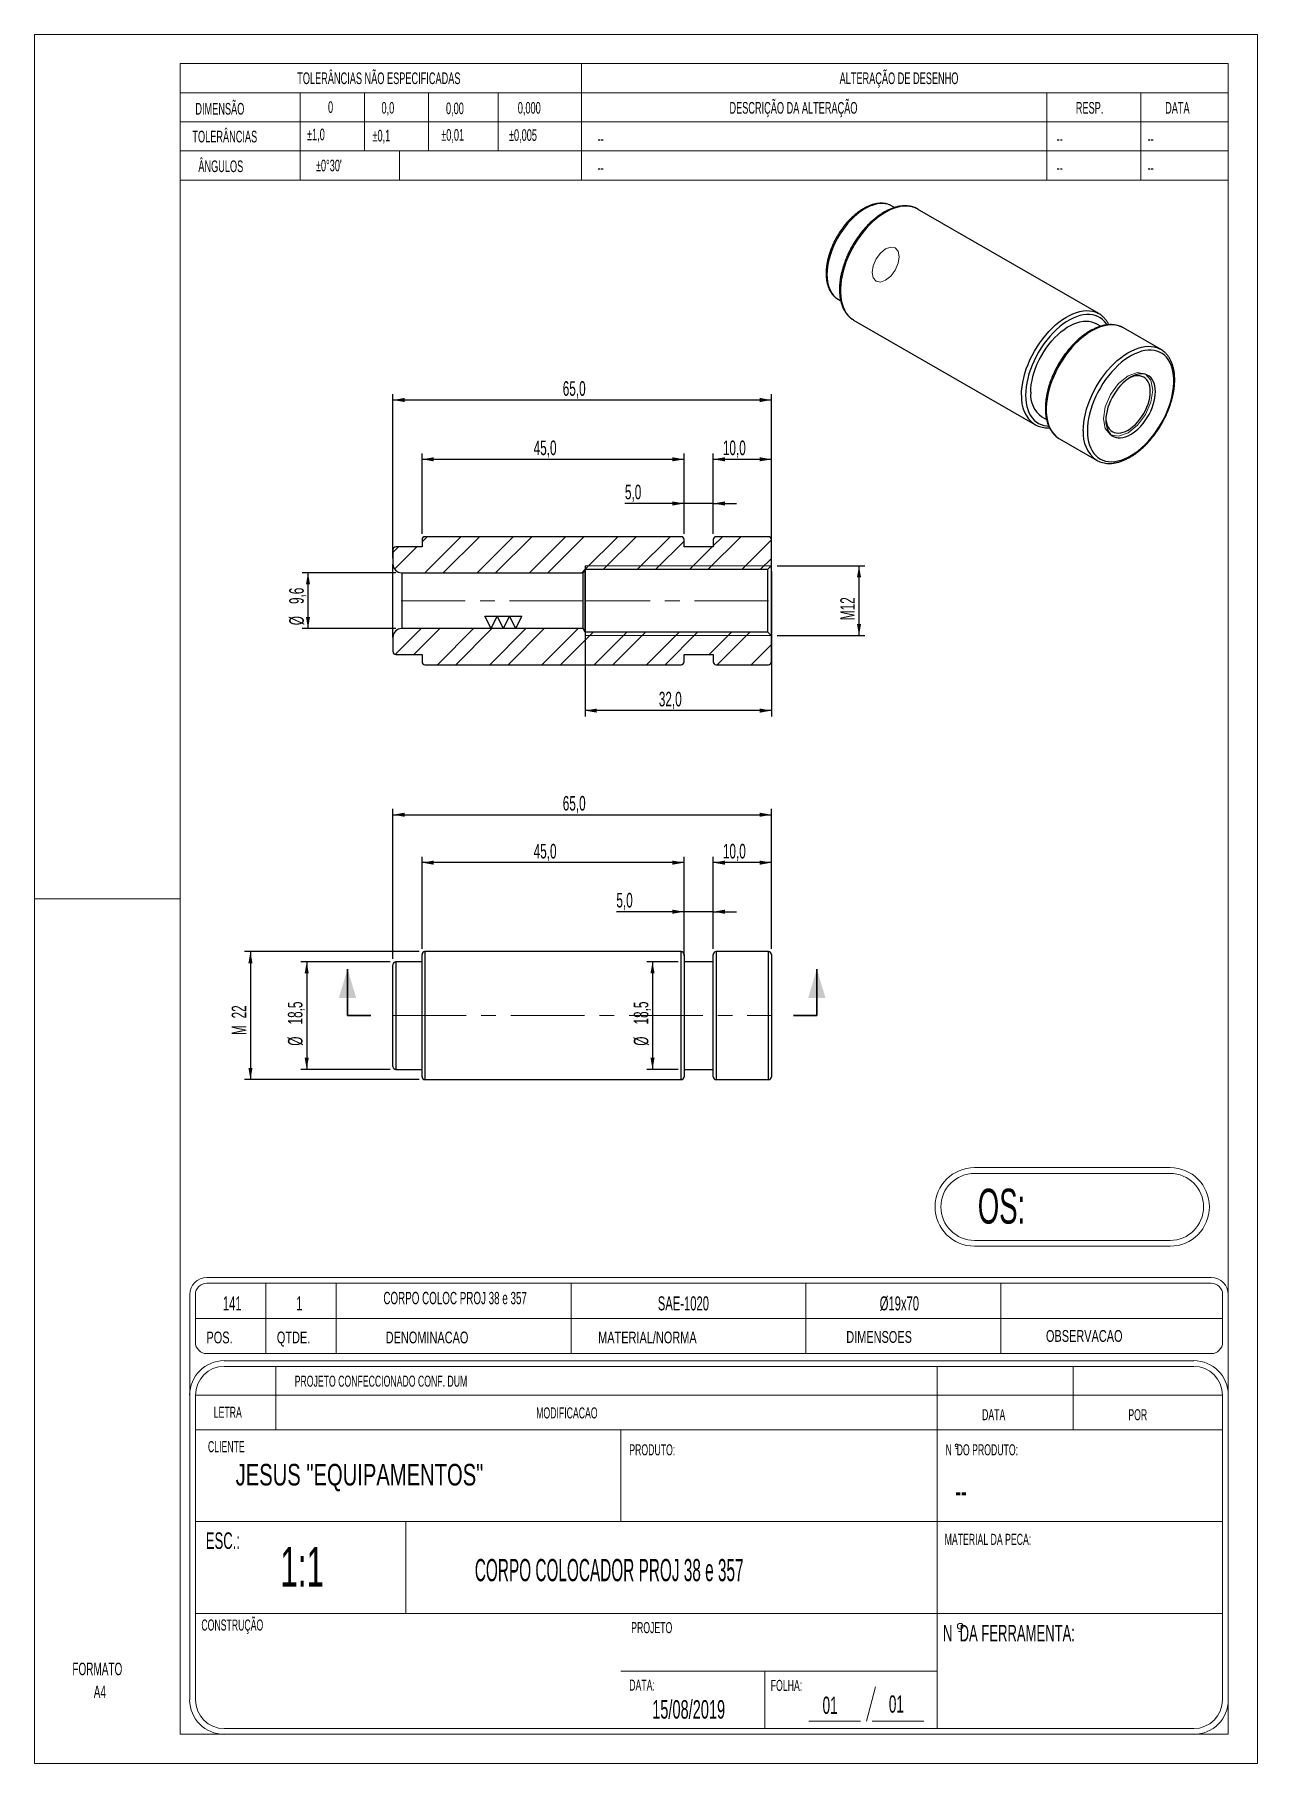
# Model space of a CAD drawing. Header units: millimetres. Extents: x 0 to 210, y 0 to 297.
import ezdxf

# ---------------------------------------------------------------- set-up
doc = ezdxf.new("R2010")
doc.units = ezdxf.units.MM
doc.linetypes.add('CENTERX2', pattern=[20.32, 12.7, -2.54, 2.54, -2.54])
doc.linetypes.add('PHANTOM', pattern=[12.7, 6.35, -1.27, 1.27, -1.27, 1.27, -1.27])
doc.layers.add('COTAS', color=7, linetype='Continuous')
doc.styles.add('SLDTEXTSTYLE0', font='TXT', dxfattribs={"width": 0.595745})
doc.styles.add('SLDTEXTSTYLE1', font='TXT', dxfattribs={"width": 0.589474})
doc.styles.add('SLDTEXTSTYLE2', font='TXT', dxfattribs={"width": 0.515789})
doc.styles.add('SLDTEXTSTYLE3', font='TXT', dxfattribs={"width": 0.7})
doc.styles.add('SLDTEXTSTYLE4', font='TXT', dxfattribs={"width": 0.695035})
doc.styles.add('SLDTEXTSTYLE5', font='TXT', dxfattribs={"width": 0.605})
doc.dimstyles.new('SLDDIMSTYLE0', dxfattribs={"dimtxt": 2.5, "dimasz": 2, "dimexe": 0, "dimexo": 0.0625, "dimtad": 1, "dimdec": 1, "dimrnd": 1e-09, "dimzin": 12, "dimdsep": 46, "dimtxsty": 'SLDTEXTSTYLE5', "dimsah": 1, "dimcen": 0.09, "dimadec": 0, "dimazin": 3, "dimtfac": 1, "dimtdec": 3, "dimtofl": 0, "dimtmove": 0, "dimatfit": 3, "dimfxl": 0, "dimfrac": 2, "dimtolj": 1, "dimtzin": 12, "dimarcsym": 0})
doc.dimstyles.new('SLDDIMSTYLE1', dxfattribs={"dimtxt": 2.5, "dimasz": 2, "dimexe": 0, "dimexo": 0.0625, "dimtad": 1, "dimdec": 1, "dimrnd": 1e-09, "dimzin": 12, "dimdsep": 46, "dimtxsty": 'SLDTEXTSTYLE5', "dimsah": 1, "dimcen": 0.09, "dimadec": 0, "dimazin": 3, "dimtfac": 1, "dimtdec": 3, "dimtmove": 0, "dimatfit": 0, "dimfxl": 0, "dimfrac": 2, "dimtolj": 1, "dimtzin": 12, "dimarcsym": 0})
doc.dimstyles.new('SLDDIMSTYLE2', dxfattribs={"dimtxt": 2.5, "dimasz": 2, "dimexe": 0, "dimexo": 0.0625, "dimtad": 1, "dimdec": 0, "dimrnd": 1e-09, "dimzin": 12, "dimdsep": 46, "dimtxsty": 'SLDTEXTSTYLE5', "dimsah": 1, "dimcen": 0.09, "dimadec": 0, "dimazin": 3, "dimtfac": 1, "dimtdec": 3, "dimtofl": 0, "dimtmove": 0, "dimatfit": 3, "dimfxl": 0, "dimfrac": 2, "dimtolj": 1, "dimtzin": 12, "dimarcsym": 0})
pattern_1 = [(45, (0, 0), (-4.49013, 4.49013), []), (45, (0, 3.175), (-4.49013, 4.49013), [])]

# ---------------------------------------------------------------- blocks, each defined once
blk = doc.blocks.new('SW_NOTE_0')
at = {"color": 0, "linetype": 'Continuous', "lineweight": 18, "insert": (0, 2.77), "char_height": 2.152, "attachment_point": 1, "style": 'SLDTEXTSTYLE0'}
blk.add_mtext('FORMATO', dxfattribs=at)
blk = doc.blocks.new('SW_NOTE_0_1')
at = {"color": 0, "linetype": 'Continuous', "lineweight": 18, "insert": (0, 2.77), "char_height": 2.152, "attachment_point": 1, "style": 'SLDTEXTSTYLE0'}
blk.add_mtext('A4', dxfattribs=at)
blk = doc.blocks.new('Bloco2')
at = {"color": 7, "linetype": 'Continuous', "lineweight": 18}
for p, q in [((210.04, 297.06), (0.04, 297.06)), ((0.04, 297.06), (0.04, 0.06)), ((210.04, 0.06), (210.04, 297.06)), ((205.04, 292.06), (25.04, 292.06)), ((25.04, 292.06), (25.04, 5.06)), ((205.04, 5.06), (205.04, 292.06)), ((0.04, 148.56), (25.04, 148.56)), ((25.04, 5.06), (205.04, 5.06)), ((0.04, 0.06), (210.04, 0.06))]:
    blk.add_line(p, q, dxfattribs=at)
for name, p in [('SW_NOTE_0', (6.53, 14.59)), ('SW_NOTE_0_1', (10.2, 10.66))]:
    blk.add_blockref(name, p, dxfattribs=at)
blk = doc.blocks.new('_D')
at = {"layer": 'COTAS'}
for p, q in [((116.55, 140.32), (116.55, 156.1)), ((126.55, 155.1), (116.55, 155.1)), ((126.55, 140.32), (126.55, 156.1))]:
    blk.add_line(p, q, dxfattribs=at)
for points in [[(116.55, 155.1), (118.55, 154.75), (118.55, 155.45)], [(126.55, 155.1), (124.55, 155.45), (124.55, 154.75)]]:
    blk.add_solid(points, dxfattribs=at)
at = {"layer": 'COTAS', "insert": (118.21, 158.32), "char_height": 2.5, "attachment_point": 1, "style": 'SLDTEXTSTYLE5'}
blk.add_mtext('10,0', dxfattribs=at)
blk = doc.blocks.new('_D_1')
at = {"layer": 'COTAS'}
for p, q in [((66.55, 140.32), (66.55, 156.1)), ((111.55, 155.1), (66.55, 155.1)), ((111.55, 140.32), (111.55, 156.1))]:
    blk.add_line(p, q, dxfattribs=at)
for points in [[(66.55, 155.1), (68.55, 154.75), (68.55, 155.45)], [(111.55, 155.1), (109.55, 155.45), (109.55, 154.75)]]:
    blk.add_solid(points, dxfattribs=at)
at = {"layer": 'COTAS', "insert": (85.71, 158.32), "char_height": 2.5, "attachment_point": 1, "style": 'SLDTEXTSTYLE5'}
blk.add_mtext('45,0', dxfattribs=at)
blk = doc.blocks.new('_D_2')
at = {"layer": 'COTAS'}
for p, q in [((111.55, 146.67), (99.92, 146.67)), ((111.55, 139.07), (111.55, 147.67)), ((116.55, 146.67), (111.55, 146.67)), ((116.55, 140.32), (116.55, 147.67)), ((116.55, 146.67), (120.55, 146.67))]:
    blk.add_line(p, q, dxfattribs=at)
for points in [[(111.55, 146.67), (109.55, 147.02), (109.55, 146.32)], [(116.55, 146.67), (118.55, 146.32), (118.55, 147.02)]]:
    blk.add_solid(points, dxfattribs=at)
at = {"layer": 'COTAS', "insert": (99.92, 149.9), "char_height": 2.5, "attachment_point": 1, "style": 'SLDTEXTSTYLE5'}
blk.add_mtext('5,0', dxfattribs=at)
blk = doc.blocks.new('_D_3')
at = {"layer": 'COTAS'}
for p, q in [((61.55, 138.57), (61.55, 164.33)), ((126.55, 140.32), (126.55, 164.33)), ((61.55, 163.33), (126.55, 163.33))]:
    blk.add_line(p, q, dxfattribs=at)
for points in [[(61.55, 163.33), (63.55, 162.98), (63.55, 163.68)], [(126.55, 163.33), (124.55, 163.68), (124.55, 162.98)]]:
    blk.add_solid(points, dxfattribs=at)
at = {"layer": 'COTAS', "insert": (90.71, 166.55), "char_height": 2.5, "attachment_point": 1, "style": 'SLDTEXTSTYLE5'}
blk.add_mtext('65,0', dxfattribs=at)
blk = doc.blocks.new('_D_4')
at = {"layer": 'COTAS'}
for p, q in [((61.05, 138.07), (45.74, 138.07)), ((46.74, 138.07), (46.74, 119.57)), ((61.05, 119.57), (45.74, 119.57))]:
    blk.add_line(p, q, dxfattribs=at)
for points in [[(46.74, 138.07), (46.39, 136.07), (47.09, 136.07)], [(46.74, 119.57), (47.09, 121.57), (46.39, 121.57)]]:
    blk.add_solid(points, dxfattribs=at)
at = {"layer": 'COTAS', "char_height": 2.5, "attachment_point": 1, "rotation": 90, "style": 'SLDTEXTSTYLE5'}
for s, insert in [('18,5', (43.51, 127.3)), ('%%c', (43.52, 123.65))]:
    blk.add_mtext(s, dxfattribs=dict(at, insert=insert))
blk = doc.blocks.new('_D_5')
at = {"layer": 'COTAS'}
for p, q in [((66.05, 139.82), (36.08, 139.82)), ((37.08, 139.82), (37.08, 117.82)), ((66.05, 117.82), (36.08, 117.82))]:
    blk.add_line(p, q, dxfattribs=at)
for points in [[(37.08, 139.82), (36.73, 137.82), (37.43, 137.82)], [(37.08, 117.82), (37.43, 119.82), (36.73, 119.82)]]:
    blk.add_solid(points, dxfattribs=at)
at = {"layer": 'COTAS', "char_height": 2.5, "attachment_point": 1, "rotation": 90, "style": 'SLDTEXTSTYLE5'}
for s, insert in [('22', (33.86, 128.34)), ('M', (33.86, 125.48))]:
    blk.add_mtext(s, dxfattribs=dict(at, insert=insert))
blk = doc.blocks.new('_D_6')
at = {"layer": 'COTAS'}
for p, q in [((110.55, 138.07), (105.13, 138.07)), ((106.13, 138.07), (106.13, 119.57)), ((110.55, 119.57), (105.13, 119.57))]:
    blk.add_line(p, q, dxfattribs=at)
for points in [[(106.13, 138.07), (105.78, 136.07), (106.48, 136.07)], [(106.13, 119.57), (106.48, 121.57), (105.78, 121.57)]]:
    blk.add_solid(points, dxfattribs=at)
at = {"layer": 'COTAS', "char_height": 2.5, "attachment_point": 1, "rotation": 90, "style": 'SLDTEXTSTYLE5'}
for s, insert in [('18,5', (102.9, 127.3)), ('%%c', (102.91, 123.65))]:
    blk.add_mtext(s, dxfattribs=dict(at, insert=insert))
blk = doc.blocks.new('_D_7')
at = {"layer": 'COTAS'}
for p, q in [((127.55, 206.1), (142.59, 206.1)), ((141.59, 194.1), (141.59, 206.1)), ((127.55, 194.1), (142.59, 194.1))]:
    blk.add_line(p, q, dxfattribs=at)
for points in [[(141.59, 206.1), (141.24, 204.1), (141.94, 204.1)], [(141.59, 194.1), (141.94, 196.1), (141.24, 196.1)]]:
    blk.add_solid(points, dxfattribs=at)
at = {"layer": 'COTAS', "insert": (138.37, 196.76), "char_height": 2.5, "attachment_point": 1, "rotation": 90, "style": 'SLDTEXTSTYLE5'}
blk.add_mtext('M12', dxfattribs=at)
blk = doc.blocks.new('_D_8')
at = {"layer": 'COTAS'}
for p, q in [((62.05, 204.9), (45.96, 204.9)), ((46.96, 204.9), (46.96, 195.3)), ((62.05, 195.3), (45.96, 195.3))]:
    blk.add_line(p, q, dxfattribs=at)
for points in [[(46.96, 204.9), (46.61, 202.9), (47.31, 202.9)], [(46.96, 195.3), (47.31, 197.3), (46.61, 197.3)]]:
    blk.add_solid(points, dxfattribs=at)
at = {"layer": 'COTAS', "char_height": 2.5, "attachment_point": 1, "rotation": 90, "style": 'SLDTEXTSTYLE5'}
for s, insert in [('9,6', (43.73, 199.53)), ('%%c', (43.74, 195.89))]:
    blk.add_mtext(s, dxfattribs=dict(at, insert=insert))
blk = doc.blocks.new('_D_9')
at = {"layer": 'COTAS'}
for p, q in [((94.55, 205.1), (94.55, 180.22)), ((126.55, 205.1), (126.55, 180.22)), ((126.55, 181.22), (94.55, 181.22))]:
    blk.add_line(p, q, dxfattribs=at)
for points in [[(94.55, 181.22), (96.55, 180.87), (96.55, 181.57)], [(126.55, 181.22), (124.55, 181.57), (124.55, 180.87)]]:
    blk.add_solid(points, dxfattribs=at)
at = {"layer": 'COTAS', "insert": (107.21, 184.45), "char_height": 2.5, "attachment_point": 1, "style": 'SLDTEXTSTYLE5'}
blk.add_mtext('32,0', dxfattribs=at)
blk = doc.blocks.new('_D_10')
at = {"layer": 'COTAS'}
for p, q in [((66.55, 211.6), (66.55, 225.39)), ((66.55, 224.39), (111.55, 224.39)), ((111.55, 211.6), (111.55, 225.39))]:
    blk.add_line(p, q, dxfattribs=at)
for points in [[(66.55, 224.39), (68.55, 224.04), (68.55, 224.74)], [(111.55, 224.39), (109.55, 224.74), (109.55, 224.04)]]:
    blk.add_solid(points, dxfattribs=at)
at = {"layer": 'COTAS', "insert": (85.71, 227.61), "char_height": 2.5, "attachment_point": 1, "style": 'SLDTEXTSTYLE5'}
blk.add_mtext('45,0', dxfattribs=at)
blk = doc.blocks.new('_D_11')
at = {"layer": 'COTAS'}
for p, q in [((111.55, 211.6), (111.55, 217.8)), ((116.55, 211.6), (116.55, 217.8)), ((111.55, 216.8), (101.39, 216.8)), ((116.55, 216.8), (111.55, 216.8)), ((116.55, 216.8), (120.55, 216.8))]:
    blk.add_line(p, q, dxfattribs=at)
for points in [[(111.55, 216.8), (109.55, 217.15), (109.55, 216.45)], [(116.55, 216.8), (118.55, 216.45), (118.55, 217.15)]]:
    blk.add_solid(points, dxfattribs=at)
at = {"layer": 'COTAS', "insert": (101.39, 220.02), "char_height": 2.5, "attachment_point": 1, "style": 'SLDTEXTSTYLE5'}
blk.add_mtext('5,0', dxfattribs=at)
blk = doc.blocks.new('_D_12')
at = {"layer": 'COTAS'}
for p, q in [((116.55, 211.6), (116.55, 225.39)), ((116.55, 224.39), (126.55, 224.39)), ((126.55, 211.6), (126.55, 225.39))]:
    blk.add_line(p, q, dxfattribs=at)
for points in [[(116.55, 224.39), (118.55, 224.04), (118.55, 224.74)], [(126.55, 224.39), (124.55, 224.74), (124.55, 224.04)]]:
    blk.add_solid(points, dxfattribs=at)
at = {"layer": 'COTAS', "insert": (118.21, 227.61), "char_height": 2.5, "attachment_point": 1, "style": 'SLDTEXTSTYLE5'}
blk.add_mtext('10,0', dxfattribs=at)
blk = doc.blocks.new('_D_13')
at = {"layer": 'COTAS'}
for p, q in [((61.55, 207.4), (61.55, 235.58)), ((126.55, 207.12), (126.55, 235.58)), ((61.55, 234.58), (126.55, 234.58))]:
    blk.add_line(p, q, dxfattribs=at)
for points in [[(61.55, 234.58), (63.55, 234.23), (63.55, 234.93)], [(126.55, 234.58), (124.55, 234.93), (124.55, 234.23)]]:
    blk.add_solid(points, dxfattribs=at)
at = {"layer": 'COTAS', "insert": (90.71, 237.8), "char_height": 2.5, "attachment_point": 1, "style": 'SLDTEXTSTYLE5'}
blk.add_mtext('65,0', dxfattribs=at)
blk = doc.blocks.new('SW_SFSYMBOL_0')
at = {"layer": 'COTAS', "color": 0}
for p, q in [((-2.12, 0), (-3.17, 2.12)), ((-3.17, 2.12), (-1.06, 2.12)), ((-2.12, 0), (-1.06, 2.12)), ((0, 0), (-1.06, 2.12)), ((-1.06, 2.12), (1.06, 2.12)), ((0, 0), (1.06, 2.12)), ((2.12, 0), (1.06, 2.12)), ((1.06, 2.12), (3.17, 2.12)), ((2.12, 0), (3.17, 2.12))]:
    blk.add_line(p, q, dxfattribs=at)

msp = doc.modelspace()

# ---------------------------------------------------------------- hatches: boundary and pattern name
at = {"layer": 'COTAS', "linetype": 'Continuous', "lineweight": 18}
h = msp.add_hatch(dxfattribs=at)
h.set_pattern_fill('STEEL', color=256, scale=2, style=0)
h.set_pattern_definition(pattern_1)
edge = h.paths.add_edge_path(flags=0)
edge.add_line((63.05, 204.9), (94.19, 204.9))
edge.add_line((94.19, 204.9), (94.55, 205.5))
edge.add_line((94.55, 205.5), (125.93, 205.5))
edge.add_line((125.93, 205.5), (126.55, 206.12))
edge.add_line((126.55, 206.12), (126.55, 210.6))
edge.add_arc((126.05, 210.6), 0.5, 0, 90)
edge.add_line((126.05, 211.1), (117.05, 211.1))
edge.add_arc((117.05, 210.6), 0.5, 90, 180)
edge.add_line((116.55, 210.6), (116.55, 209.35))
edge.add_line((116.55, 209.35), (111.55, 209.35))
edge.add_line((111.55, 209.35), (111.55, 210.6))
edge.add_arc((111.05, 210.6), 0.5, 0, 90)
edge.add_line((111.05, 211.1), (67.05, 211.1))
edge.add_arc((67.05, 210.6), 0.5, 90, 180)
edge.add_line((66.55, 210.6), (66.55, 209.35))
edge.add_line((66.55, 209.35), (62.05, 209.35))
edge.add_arc((62.05, 208.85), 0.5, 90, 180)
edge.add_line((61.55, 208.85), (61.55, 206.4))
edge.add_arc((63.05, 206.4), 1.5, 180, 270)
h = msp.add_hatch(dxfattribs=at)
h.set_pattern_fill('STEEL', color=256, scale=2, style=0)
h.set_pattern_definition(pattern_1)
edge = h.paths.add_edge_path(flags=0)
edge.add_line((125.93, 194.7), (94.55, 194.7))
edge.add_line((94.55, 194.7), (94.19, 195.3))
edge.add_line((94.19, 195.3), (63.05, 195.3))
edge.add_arc((63.05, 193.8), 1.5, 90, 180)
edge.add_line((61.55, 193.8), (61.55, 191.35))
edge.add_arc((62.05, 191.35), 0.5, 180, 270)
edge.add_line((62.05, 190.85), (66.55, 190.85))
edge.add_line((66.55, 190.85), (66.55, 189.6))
edge.add_arc((67.05, 189.6), 0.5, 180, 270)
edge.add_line((67.05, 189.1), (111.05, 189.1))
edge.add_arc((111.05, 189.6), 0.5, 270, 360)
edge.add_line((111.55, 189.6), (111.55, 190.85))
edge.add_line((111.55, 190.85), (116.55, 190.85))
edge.add_line((116.55, 190.85), (116.55, 189.6))
edge.add_arc((117.05, 189.6), 0.5, 180, 270)
edge.add_line((117.05, 189.1), (126.05, 189.1))
edge.add_arc((126.05, 189.6), 0.5, 270, 360)
edge.add_line((126.55, 189.6), (126.55, 194.07))
edge.add_line((126.55, 194.07), (125.93, 194.7))

# ---------------------------------------------------------------- linework, layer by layer
at = {"color": 7, "linetype": 'Continuous', "lineweight": 18}
for p, q in [((205.01, 292.36), (25.01, 292.36)), ((25.01, 272.36), (25.01, 292.36)), ((93.95, 272.36), (93.95, 292.36)), ((205.01, 292.36), (205.01, 272.36)), ((25.01, 287.36), (93.95, 287.36)), ((45.64, 272.36), (45.64, 287.36)), ((56.64, 277.36), (56.64, 287.36)), ((67.64, 277.36), (67.64, 287.36)), ((79.64, 277.36), (79.64, 287.36)), ((93.95, 287.36), (205.01, 287.36)), ((173.82, 272.36), (173.82, 287.36)), ((190.01, 272.36), (190.01, 287.36)), ((25.01, 282.36), (93.95, 282.36)), ((93.95, 282.36), (205.01, 282.36)), ((25.01, 277.36), (93.95, 277.36)), ((62.7, 277.36), (62.7, 272.36)), ((93.95, 277.36), (205.01, 277.36)), ((25.01, 272.36), (93.95, 272.36)), ((93.95, 272.36), (205.01, 272.36)), ((126.53, 206.1), (94.55, 206.1)), ((126.53, 194.1), (94.55, 194.1)), ((195.01, 102.71), (161.41, 102.71)), ((195.01, 101.71), (161.41, 101.71)), ((161.41, 90.21), (195.01, 90.21)), ((161.41, 89.21), (195.01, 89.21)), ((202.07, 83.83), (29.59, 83.83)), ((26.65, 11.28), (26.65, 80.89)), ((26.65, 80.89), (26.65, 67.81)), ((27.63, 80.89), (27.63, 72.71)), ((202.07, 82.85), (29.59, 82.85)), ((39.72, 70.75), (39.72, 82.85)), ((51.82, 70.75), (51.82, 82.85)), ((92.14, 70.75), (92.14, 82.85)), ((132.46, 70.75), (132.46, 82.85)), ((165.96, 70.75), (165.96, 82.85)), ((204.03, 72.71), (204.03, 80.89)), ((205.01, 11.28), (205.01, 80.89)), ((27.63, 76.8), (204.03, 76.8)), ((29.59, 70.75), (202.07, 70.75)), ((32.57, 69.54), (199.08, 69.54)), ((32.57, 68.56), (199.08, 68.56)), ((41.46, 57.69), (41.46, 68.56)), ((155.03, 68.56), (155.03, 57.69)), ((178.34, 68.56), (178.34, 57.69)), ((27.64, 11.28), (27.64, 63.62)), ((27.64, 63.62), (204.02, 63.62)), ((204.02, 63.62), (204.02, 11.28)), ((27.64, 57.69), (204.02, 57.69)), ((100.71, 57.69), (100.71, 41.89)), ((155.03, 57.69), (155.03, 41.89)), ((158.2, 54.45), (158.46, 54.45)), ((158.2, 54.43), (158.46, 54.43)), ((27.64, 41.89), (204.02, 41.89)), ((63.77, 26.09), (63.77, 41.89)), ((155.03, 26.09), (155.03, 41.89)), ((27.64, 26.09), (204.02, 26.09)), ((155.03, 26.09), (155.03, 6.34)), ((158.69, 23), (159.2, 23)), ((100.71, 16.22), (155.03, 16.22)), ((125.4, 16.22), (125.4, 6.34)), ((144.43, 13.54), (142.85, 7.62)), ((199.08, 6.34), (32.57, 6.34)), ((141.86, 7.62), (132.97, 7.62)), ((143.83, 7.62), (152.72, 7.62)), ((199.08, 5.36), (32.57, 5.36)), ((204.44, 5.36), (205.01, 5.36)), ((205.01, 5.36), (205.01, 5.93))]:
    msp.add_line(p, q, dxfattribs=at)
at = {"color": 7, "linetype": 'Continuous', "lineweight": 25}
for p, q in [((147.25, 267.9), (147.19, 267.94)), ((147.69, 267.65), (147.25, 267.9)), ((182.77, 249.42), (151.66, 267.38)), ((151.68, 267.37), (151.66, 267.38)), ((137.97, 251.9), (138, 251.88)), ((138, 251.88), (138.45, 251.63)), ((140.57, 248.38), (140.66, 248.32)), ((140.66, 248.32), (171.78, 230.36)), ((183.05, 247.24), (182.25, 247.7)), ((182.74, 249.44), (182.77, 249.42)), ((193.38, 243.29), (187.02, 246.97)), ((187.03, 246.96), (187.02, 246.97)), ((193.34, 243.31), (193.38, 243.29)), ((173, 231.67), (173.8, 231.22)), ((171.81, 230.34), (171.78, 230.36)), ((175.93, 227.97), (176.02, 227.91)), ((176.02, 227.91), (182.38, 224.24)), ((182.42, 224.22), (182.38, 224.24)), ((111.05, 211.1), (67.05, 211.1)), ((126.05, 211.1), (117.05, 211.1)), ((61.55, 208.85), (61.55, 206.4)), ((66.55, 209.35), (62.05, 209.35)), ((66.55, 210.6), (66.55, 209.35)), ((111.55, 209.35), (111.55, 210.6)), ((116.55, 209.35), (111.55, 209.35)), ((116.55, 210.6), (116.55, 209.35)), ((126.55, 206.12), (126.55, 210.6)), ((61.55, 193.8), (61.55, 206.4)), ((94.19, 204.9), (94.55, 205.5)), ((94.55, 206.1), (94.55, 194.1)), ((94.55, 194.7), (94.55, 205.5)), ((94.55, 205.5), (125.93, 205.5)), ((125.93, 205.5), (126.55, 206.12)), ((125.93, 194.7), (125.93, 205.5)), ((126.55, 194.07), (126.55, 206.12)), ((63.05, 204.9), (63.05, 195.3)), ((63.05, 204.9), (94.19, 204.9)), ((94.19, 195.3), (94.19, 204.9)), ((61.55, 193.8), (61.55, 191.35)), ((94.19, 195.3), (63.05, 195.3)), ((94.55, 194.7), (94.19, 195.3)), ((125.93, 194.7), (94.55, 194.7)), ((126.55, 194.07), (125.93, 194.7)), ((126.55, 189.6), (126.55, 194.07)), ((62.05, 190.85), (66.55, 190.85)), ((66.55, 190.85), (66.55, 189.6)), ((111.55, 190.85), (116.55, 190.85)), ((111.55, 189.6), (111.55, 190.85)), ((116.55, 190.85), (116.55, 189.6)), ((67.05, 189.1), (111.05, 189.1)), ((117.05, 189.1), (126.05, 189.1)), ((111.05, 139.82), (67.05, 139.82)), ((126.05, 139.82), (117.05, 139.82)), ((61.55, 120.07), (61.55, 137.57)), ((66.55, 138.07), (62.05, 138.07)), ((66.55, 118.32), (66.55, 139.32)), ((111.55, 139.32), (111.55, 128.82)), ((116.55, 138.07), (111.55, 138.07)), ((116.55, 118.32), (116.55, 139.32)), ((126.55, 139.32), (126.55, 128.82)), ((111.55, 128.82), (111.55, 118.32)), ((126.55, 128.82), (126.55, 118.32)), ((62.05, 119.57), (66.55, 119.57)), ((111.55, 119.57), (116.55, 119.57)), ((67.05, 117.82), (111.05, 117.82)), ((117.05, 117.82), (126.05, 117.82))]:
    msp.add_line(p, q, dxfattribs=at)
at = {"color": 8, "linetype": 'Continuous', "lineweight": 25}
for p, q in [((67.05, 139.82), (67.05, 117.82)), ((111.05, 128.82), (111.05, 139.82)), ((117.05, 139.82), (117.05, 117.82)), ((126.05, 128.82), (126.05, 139.82)), ((62.05, 138.07), (62.05, 119.57)), ((111.05, 117.82), (111.05, 128.82)), ((126.05, 117.82), (126.05, 128.82))]:
    msp.add_line(p, q, dxfattribs=at)
at = {"color": 7, "linetype": 'Continuous', "lineweight": 35}
for p, q in [((53.75, 128.82), (53.75, 136.82)), ((134.35, 128.82), (134.35, 136.82))]:
    msp.add_line(p, q, dxfattribs=at)
at = {"color": 7, "linetype": 'PHANTOM', "lineweight": 35}
for p, q in [((53.75, 128.82), (57.75, 128.82)), ((134.35, 128.82), (130.35, 128.82))]:
    msp.add_line(p, q, dxfattribs=at)
at = {"color": 8, "linetype": 'Continuous', "lineweight": 25, "flags": 128}
for points in [[(147.19, 267.94), (146.95, 268.06), (146.52, 268.21), (146.06, 268.3), (145.57, 268.34), (145.07, 268.31), (144.54, 268.22), (144, 268.07), (143.46, 267.86), (142.9, 267.6), (142.35, 267.28), (141.8, 266.9), (141.25, 266.48), (140.71, 266.01), (140.19, 265.49), (139.68, 264.94), (139.2, 264.34), (138.74, 263.72), (138.31, 263.07), (137.9, 262.39), (137.54, 261.7), (137.21, 260.99), (136.92, 260.28), (136.67, 259.56), (136.46, 258.85), (136.3, 258.14), (136.18, 257.45), (136.11, 256.77), (136.09, 256.12), (136.11, 255.49), (136.18, 254.89), (136.3, 254.33), (136.46, 253.82), (136.67, 253.34), (136.92, 252.91), (137.21, 252.53), (137.54, 252.21), (137.9, 251.94), (137.97, 251.9)], [(151.66, 267.38), (151.28, 267.57), (150.81, 267.74), (150.31, 267.84), (149.79, 267.89), (149.24, 267.88), (148.68, 267.8), (148.1, 267.67), (147.51, 267.48), (146.92, 267.23), (146.31, 266.92), (145.71, 266.56), (145.11, 266.14), (144.52, 265.68), (143.93, 265.17), (143.36, 264.61), (142.81, 264.02), (142.27, 263.38), (141.76, 262.72), (141.28, 262.02), (140.82, 261.3), (140.4, 260.56), (140.01, 259.8), (139.66, 259.04), (139.35, 258.26), (139.08, 257.48), (138.85, 256.7), (138.67, 255.93), (138.53, 255.18), (138.44, 254.43), (138.39, 253.71), (138.39, 253.02), (138.44, 252.35), (138.53, 251.71), (138.67, 251.12), (138.85, 250.56), (139.08, 250.05), (139.35, 249.58), (139.66, 249.16), (140.01, 248.8), (140.4, 248.49), (140.57, 248.38)], [(169.5, 235.4), (169.52, 236.11), (169.59, 236.84), (169.71, 237.59), (169.87, 238.36), (170.07, 239.13), (170.32, 239.91), (170.62, 240.69), (170.95, 241.46), (171.32, 242.22), (171.72, 242.97), (172.16, 243.7), (172.63, 244.41), (173.13, 245.09), (173.65, 245.74), (174.19, 246.36), (174.76, 246.93), (175.33, 247.47), (175.92, 247.96), (176.52, 248.4), (177.12, 248.78), (177.73, 249.12), (178.33, 249.4), (178.92, 249.62), (179.51, 249.78), (180.08, 249.89), (180.63, 249.93), (181.16, 249.91), (181.67, 249.84), (182.16, 249.7), (182.61, 249.5), (182.74, 249.44)], [(184.19, 247.49), (184.08, 247.65), (183.77, 248.05), (183.42, 248.39), (183.03, 248.68), (182.61, 248.92), (182.16, 249.09), (181.68, 249.21), (181.17, 249.27), (180.64, 249.26), (180.09, 249.2), (179.53, 249.07), (178.95, 248.89), (178.37, 248.64), (177.78, 248.34), (177.19, 247.99), (176.6, 247.58), (176.02, 247.13), (175.45, 246.62), (174.89, 246.07), (174.35, 245.49), (173.83, 244.86), (173.34, 244.2), (172.87, 243.52), (172.43, 242.81), (172.03, 242.08), (171.66, 241.33), (171.32, 240.58), (171.03, 239.82), (170.78, 239.05), (170.58, 238.3), (170.41, 237.55), (170.3, 236.81), (170.23, 236.09), (170.2, 235.4)], [(187.02, 246.97), (186.63, 247.16), (186.16, 247.33), (185.66, 247.43), (185.14, 247.48), (184.6, 247.47), (184.04, 247.39), (183.46, 247.26), (182.87, 247.07), (182.27, 246.82), (181.67, 246.51), (181.07, 246.15), (180.46, 245.73), (179.87, 245.27), (179.29, 244.76), (178.72, 244.2), (178.16, 243.61), (177.63, 242.97), (177.12, 242.31), (176.63, 241.61), (176.18, 240.89), (175.76, 240.15), (175.37, 239.39), (175.02, 238.62), (174.71, 237.85), (174.44, 237.07), (174.21, 236.29), (174.02, 235.52), (173.88, 234.77), (173.79, 234.02), (173.75, 233.3), (173.75, 232.61), (173.79, 231.94), (173.88, 231.3), (174.02, 230.71), (174.21, 230.15), (174.44, 229.64), (174.71, 229.17), (175.02, 228.75), (175.37, 228.39), (175.76, 228.08), (175.93, 227.97)], [(180.1, 229.28), (180.13, 229.99), (180.2, 230.72), (180.31, 231.47), (180.47, 232.23), (180.68, 233.01), (180.93, 233.79), (181.22, 234.56), (181.55, 235.34), (181.92, 236.1), (182.33, 236.85), (182.77, 237.58), (183.24, 238.29), (183.73, 238.97), (184.26, 239.62), (184.8, 240.24), (185.36, 240.81), (185.94, 241.34), (186.53, 241.83), (187.13, 242.27), (187.73, 242.66), (188.33, 242.99), (188.93, 243.27), (189.53, 243.5), (190.11, 243.66), (190.68, 243.76), (191.24, 243.81), (191.77, 243.79), (192.28, 243.71), (192.76, 243.58), (193.22, 243.38), (193.34, 243.31)], [(170.2, 235.4), (170.23, 234.73), (170.3, 234.1), (170.41, 233.49), (170.58, 232.93), (170.78, 232.41), (171.03, 231.94), (171.32, 231.52), (171.66, 231.14), (172.03, 230.83), (172.43, 230.56), (172.87, 230.36), (173.34, 230.21), (173.83, 230.13), (174.14, 230.1)]]:
    msp.add_lwpolyline(points, dxfattribs=at)
at = {"color": 7, "linetype": 'Continuous', "lineweight": 18, "flags": 128}
for points in [[(143.82, 256.5), (144, 255.57), (144.51, 254.98), (145.27, 254.84), (146.16, 255.15), (147.06, 255.87), (147.82, 256.9), (148.32, 258.06), (148.5, 259.2), (148.32, 260.13), (147.82, 260.72), (147.06, 260.86), (146.16, 260.55), (145.27, 259.83), (144.51, 258.81), (144, 257.64), (143.82, 256.5)], [(192.04, 236.27), (191.71, 234.21), (190.79, 232.09), (189.42, 230.23), (187.79, 228.92), (186.17, 228.35), (184.79, 228.62), (183.87, 229.68), (183.55, 231.37), (183.87, 233.43), (184.79, 235.55), (186.17, 237.41), (187.79, 238.72), (189.42, 239.28), (190.79, 239.01), (191.71, 237.96), (192.04, 236.27)]]:
    msp.add_lwpolyline(points, dxfattribs=at)
at = {"color": 7, "linetype": 'Continuous', "lineweight": 25, "flags": 128}
for points in [[(171.09, 235.91), (171.11, 236.56), (171.18, 237.24), (171.3, 237.94), (171.46, 238.64), (171.67, 239.36), (171.92, 240.07), (172.21, 240.79), (172.54, 241.49), (172.91, 242.19), (173.31, 242.86), (173.74, 243.51), (174.2, 244.14), (174.68, 244.73), (175.19, 245.29), (175.71, 245.8), (176.25, 246.27), (176.8, 246.7), (177.35, 247.07), (177.91, 247.39), (178.46, 247.66), (179.01, 247.86), (179.54, 248.01), (180.07, 248.1), (180.57, 248.13), (181.06, 248.1), (181.52, 248), (181.95, 247.85), (182.25, 247.7)], [(180.81, 229.28), (180.83, 228.61), (180.9, 227.97), (181.02, 227.37), (181.18, 226.81), (181.39, 226.29), (181.64, 225.82), (181.93, 225.39), (182.26, 225.02), (182.63, 224.7), (183.04, 224.44), (183.47, 224.24), (183.94, 224.09), (184.44, 224), (184.96, 223.98), (185.5, 224.01), (186.05, 224.11), (186.62, 224.26), (187.2, 224.48), (187.79, 224.75), (188.38, 225.08), (188.97, 225.46), (189.56, 225.89), (190.13, 226.37), (190.7, 226.9), (191.25, 227.46), (191.78, 228.07), (192.28, 228.71), (192.76, 229.38), (193.22, 230.08), (193.64, 230.8), (194.03, 231.54), (194.38, 232.29), (194.69, 233.05), (194.96, 233.81), (195.19, 234.57), (195.37, 235.33), (195.51, 236.07), (195.61, 236.8), (195.65, 237.5), (195.65, 238.19), (195.61, 238.84), (195.51, 239.46), (195.37, 240.04), (195.19, 240.58), (194.96, 241.08), (194.69, 241.53), (194.38, 241.93), (194.03, 242.27), (193.64, 242.56), (193.22, 242.8), (192.76, 242.97), (192.28, 243.09), (191.78, 243.14), (191.25, 243.14), (190.7, 243.07), (190.13, 242.95), (189.56, 242.76), (188.97, 242.52), (188.38, 242.22), (187.79, 241.87), (187.2, 241.46), (186.62, 241), (186.05, 240.5), (185.5, 239.95), (184.96, 239.36), (184.44, 238.74), (183.94, 238.08), (183.47, 237.4), (183.04, 236.68), (182.63, 235.95), (182.26, 235.21), (181.93, 234.45), (181.64, 233.69), (181.39, 232.93), (181.18, 232.17), (181.02, 231.42), (180.9, 230.69), (180.83, 229.97), (180.81, 229.28)], [(192.5, 236.02), (192.47, 236.52), (192.4, 236.99), (192.29, 237.42), (192.13, 237.81), (191.92, 238.15), (191.68, 238.44), (191.4, 238.68), (191.09, 238.86), (190.74, 238.99), (190.37, 239.05), (189.97, 239.06), (189.55, 239), (189.12, 238.89), (188.68, 238.71), (188.23, 238.48), (187.79, 238.2), (187.35, 237.86), (186.92, 237.48), (186.5, 237.06), (186.1, 236.59), (185.73, 236.1), (185.38, 235.57), (185.07, 235.03), (184.79, 234.46), (184.55, 233.89), (184.34, 233.32), (184.18, 232.74), (184.07, 232.18), (184, 231.63), (183.97, 231.1), (184, 230.6), (184.07, 230.13), (184.18, 229.7), (184.34, 229.32), (184.55, 228.97), (184.79, 228.68), (185.07, 228.44), (185.38, 228.26), (185.73, 228.14), (186.1, 228.07), (186.5, 228.07), (186.92, 228.12), (187.35, 228.24), (187.79, 228.41), (188.23, 228.64), (188.68, 228.93), (189.12, 229.26), (189.55, 229.64), (189.97, 230.07), (190.37, 230.53), (190.74, 231.03), (191.09, 231.55), (191.4, 232.1), (191.68, 232.66), (191.92, 233.23), (192.13, 233.81), (192.29, 234.38), (192.4, 234.95), (192.47, 235.49), (192.5, 236.02)], [(191.61, 236.02), (191.59, 236.5), (191.52, 236.95), (191.4, 237.35), (191.23, 237.72), (191.03, 238.03), (190.78, 238.29), (190.49, 238.49), (190.17, 238.64), (189.82, 238.72), (189.45, 238.75), (189.05, 238.71), (188.64, 238.61), (188.22, 238.45), (188.01, 238.34)], [(183.98, 231.37), (184, 231.13), (184.07, 230.69), (184.19, 230.28), (184.35, 229.92), (184.56, 229.61), (184.81, 229.35), (185.09, 229.14), (185.41, 229), (185.76, 228.91), (186.14, 228.89), (186.53, 228.93), (186.94, 229.03), (187.37, 229.19), (187.79, 229.41), (188.22, 229.68), (188.64, 230.01), (189.05, 230.38), (189.45, 230.8), (189.82, 231.26), (190.17, 231.75), (190.49, 232.26), (190.78, 232.79), (191.03, 233.34), (191.23, 233.89), (191.4, 234.44), (191.52, 234.99), (191.59, 235.51), (191.61, 236.02)]]:
    msp.add_lwpolyline(points, dxfattribs=at)
at = {"color": 7, "linetype": 'Continuous', "lineweight": 18}
for centre, radius in [((158.33, 54.99), 0.247), ((158.33, 54.97), 0.247), ((158.97, 23.92), 0.494)]:
    msp.add_circle(centre, radius, dxfattribs=at)
at = {"color": 8, "linetype": 'Continuous', "lineweight": 25}
for centre in [(175.03, 234.87), (185.64, 228.75)]:
    msp.add_arc(centre, 5.56, 174.5298, 234.1581, dxfattribs=at)
at = {"color": 7, "linetype": 'Continuous', "lineweight": 25}
for centre, radius, start, end in [((175.67, 235.43), 4.61, 174.0409, 234.647), ((67.05, 210.6), 0.5, 90, 180), ((111.05, 210.6), 0.5, 0, 90), ((117.05, 210.6), 0.5, 90, 180), ((126.05, 210.6), 0.5, 0, 90), ((62.05, 208.85), 0.5, 90, 180), ((63.05, 206.4), 1.5, 180, 270), ((63.05, 193.8), 1.5, 90, 180), ((62.05, 191.35), 0.5, 180, 270), ((67.05, 189.6), 0.5, 180, 270), ((111.05, 189.6), 0.5, 270, 0), ((117.05, 189.6), 0.5, 180, 270), ((126.05, 189.6), 0.5, 270, 0), ((67.05, 139.32), 0.5, 90, 180), ((111.05, 139.32), 0.5, 0, 90), ((117.05, 139.32), 0.5, 90, 180), ((126.05, 139.32), 0.5, 0, 90), ((62.05, 137.57), 0.5, 90, 180), ((62.05, 120.07), 0.5, 180, 270), ((67.05, 118.32), 0.5, 180, 270), ((111.05, 118.32), 0.5, 270, 0), ((117.05, 118.32), 0.5, 180, 270), ((126.05, 118.32), 0.5, 270, 0)]:
    msp.add_arc(centre, radius, start, end, dxfattribs=at)
at = {"color": 7, "linetype": 'Continuous', "lineweight": 18}
for centre, radius, start, end in [((161.41, 95.96), 6.75, 90, 270), ((161.41, 95.96), 5.75, 90, 270), ((195.01, 95.96), 6.75, 270, 90), ((195.01, 95.96), 5.75, 270, 90), ((29.59, 80.89), 2.94, 90, 180), ((202.07, 80.89), 2.94, 0, 90), ((29.59, 80.89), 1.96, 90, 180), ((202.07, 80.89), 1.96, 0, 90), ((29.59, 72.71), 1.96, 180, 270), ((202.07, 72.71), 1.96, 270, 0), ((32.57, 63.62), 5.93, 90, 180), ((32.57, 63.62), 4.94, 90, 180), ((199.08, 63.62), 5.93, 0, 90), ((199.08, 63.62), 4.94, 0, 90), ((32.57, 11.28), 5.93, 180, 270), ((32.57, 11.28), 4.94, 180, 270), ((199.08, 11.28), 4.94, 270, 0), ((199.08, 11.28), 5.93, 270, 0)]:
    msp.add_arc(centre, radius, start, end, dxfattribs=at)
at = {"color": 7, "linetype": 'Continuous', "lineweight": 25}
for points, knots in [([(147.18, 267.94), (147.11, 267.97), (146.92, 268.09), (146.56, 268.21), (146.11, 268.33), (145.65, 268.38), (145.16, 268.38), (144.66, 268.33), (144.14, 268.22), (143.61, 268.06), (143.08, 267.84), (142.54, 267.57), (142, 267.25), (141.47, 266.89), (140.95, 266.47), (140.44, 266.02), (139.94, 265.53), (139.46, 265), (139, 264.44), (138.57, 263.85), (138.16, 263.24), (137.78, 262.61), (137.42, 261.96), (137.11, 261.29), (136.82, 260.62), (136.57, 259.94), (136.36, 259.26), (136.2, 258.59), (136.07, 257.92), (135.98, 257.26), (135.94, 256.62), (135.94, 256), (135.98, 255.41), (136.07, 254.84), (136.21, 254.3), (136.38, 253.8), (136.6, 253.33), (136.86, 252.92), (137.16, 252.54), (137.5, 252.22), (137.77, 252.01), (137.94, 251.92), (137.97, 251.91)], [0, 0, 0, 0, 0.012387, 0.037143, 0.061944, 0.086897, 0.112076, 0.137508, 0.163178, 0.189039, 0.215033, 0.241107, 0.267217, 0.293329, 0.319425, 0.345497, 0.371546, 0.397571, 0.423575, 0.449564, 0.475543, 0.501515, 0.527488, 0.553464, 0.57945, 0.60545, 0.63147, 0.657516, 0.683592, 0.709701, 0.735846, 0.762024, 0.788227, 0.814433, 0.840606, 0.866696, 0.89264, 0.918373, 0.943845, 0.969042, 0.994, 1, 1, 1, 1]), ([(151.68, 267.36), (151.56, 267.43), (151.3, 267.58), (150.86, 267.74), (150.38, 267.86), (149.88, 267.93), (149.35, 267.94), (148.81, 267.9), (148.26, 267.81), (147.69, 267.66), (147.11, 267.45), (146.53, 267.19), (145.95, 266.89), (145.37, 266.53), (144.79, 266.12), (144.22, 265.67), (143.66, 265.18), (143.12, 264.65), (142.59, 264.09), (142.09, 263.49), (141.6, 262.86), (141.14, 262.2), (140.7, 261.52), (140.3, 260.83), (139.92, 260.11), (139.58, 259.39), (139.28, 258.65), (139.01, 257.91), (138.78, 257.17), (138.58, 256.44), (138.43, 255.71), (138.32, 254.99), (138.25, 254.29), (138.23, 253.6), (138.25, 252.94), (138.31, 252.3), (138.42, 251.69), (138.57, 251.11), (138.77, 250.57), (139, 250.07), (139.28, 249.61), (139.59, 249.2), (139.95, 248.84), (140.27, 248.57), (140.49, 248.44), (140.57, 248.39)], [0, 0, 0, 0, 0.019124, 0.041881, 0.064679, 0.087591, 0.110667, 0.133928, 0.157366, 0.180952, 0.204648, 0.228416, 0.252225, 0.276048, 0.299867, 0.323673, 0.347462, 0.371233, 0.394987, 0.418727, 0.442454, 0.466172, 0.489884, 0.513593, 0.537304, 0.561018, 0.584739, 0.608471, 0.632216, 0.655979, 0.679763, 0.703569, 0.7274, 0.751254, 0.775129, 0.799018, 0.822902, 0.846754, 0.870543, 0.894226, 0.91776, 0.941109, 0.964259, 0.987225, 1, 1, 1, 1]), ([(187.03, 246.95), (186.92, 247.02), (186.65, 247.17), (186.22, 247.33), (185.74, 247.45), (185.23, 247.52), (184.71, 247.53), (184.17, 247.49), (183.61, 247.4), (183.04, 247.25), (182.47, 247.04), (181.89, 246.78), (181.3, 246.48), (180.72, 246.12), (180.14, 245.71), (179.58, 245.26), (179.02, 244.77), (178.48, 244.24), (177.95, 243.68), (177.44, 243.08), (176.96, 242.45), (176.49, 241.79), (176.06, 241.11), (175.65, 240.42), (175.28, 239.7), (174.94, 238.98), (174.63, 238.24), (174.36, 237.5), (174.13, 236.76), (173.94, 236.03), (173.79, 235.3), (173.68, 234.58), (173.61, 233.88), (173.59, 233.19), (173.6, 232.53), (173.67, 231.89), (173.78, 231.28), (173.93, 230.7), (174.12, 230.16), (174.36, 229.66), (174.63, 229.2), (174.95, 228.79), (175.3, 228.43), (175.63, 228.16), (175.85, 228.03), (175.92, 227.98)], [0, 0, 0, 0, 0.019124, 0.041881, 0.064679, 0.087591, 0.110667, 0.133928, 0.157366, 0.180952, 0.204648, 0.228416, 0.252225, 0.276048, 0.299867, 0.323673, 0.347462, 0.371233, 0.394987, 0.418727, 0.442454, 0.466172, 0.489884, 0.513593, 0.537304, 0.561018, 0.584739, 0.608471, 0.632216, 0.655979, 0.679763, 0.703569, 0.7274, 0.751254, 0.775129, 0.799018, 0.822902, 0.846754, 0.870543, 0.894226, 0.91776, 0.941109, 0.964259, 0.987225, 1, 1, 1, 1]), ([(184.5, 247.51), (184.48, 247.56), (184.38, 247.78), (184.16, 248.13), (183.84, 248.54), (183.49, 248.9), (183.12, 249.21), (182.86, 249.36), (182.73, 249.44)], [0, 0, 0, 0, 0.061926, 0.256815, 0.450176, 0.641885, 0.832068, 1, 1, 1, 1]), ([(182.43, 224.22), (182.52, 224.17), (182.76, 224.03), (183.18, 223.88), (183.66, 223.76), (184.16, 223.69), (184.69, 223.67), (185.23, 223.71), (185.79, 223.81), (186.35, 223.96), (186.93, 224.17), (187.51, 224.42), (188.1, 224.73), (188.68, 225.09), (189.25, 225.49), (189.82, 225.94), (190.38, 226.43), (190.92, 226.96), (191.45, 227.53), (191.96, 228.13), (192.44, 228.76), (192.9, 229.41), (193.34, 230.09), (193.74, 230.79), (194.12, 231.51), (194.46, 232.23), (194.77, 232.97), (195.04, 233.71), (195.27, 234.44), (195.46, 235.18), (195.61, 235.91), (195.72, 236.63), (195.79, 237.33), (195.81, 238.02), (195.79, 238.68), (195.73, 239.32), (195.62, 239.93), (195.47, 240.51), (195.28, 241.05), (195.04, 241.55), (194.76, 242.01), (194.45, 242.42), (194.1, 242.78), (193.73, 243.08), (193.46, 243.24), (193.34, 243.31)], [0, 0, 0, 0, 0.015823, 0.038483, 0.061184, 0.083999, 0.106977, 0.130139, 0.153477, 0.176963, 0.200558, 0.224226, 0.247933, 0.271655, 0.295373, 0.319077, 0.342765, 0.366435, 0.390088, 0.413727, 0.437353, 0.46097, 0.484581, 0.50819, 0.5318, 0.555413, 0.579033, 0.602664, 0.626309, 0.649971, 0.673653, 0.697358, 0.721087, 0.74484, 0.768614, 0.792401, 0.816183, 0.839935, 0.863622, 0.887204, 0.910638, 0.933888, 0.95694, 0.979808, 1, 1, 1, 1]), ([(171.82, 230.35), (171.92, 230.29), (172.16, 230.16), (172.57, 230), (173.05, 229.88), (173.56, 229.81), (173.97, 229.79), (174.22, 229.82), (174.29, 229.82)], [0, 0, 0, 0, 0.136563, 0.332145, 0.528073, 0.724982, 0.923304, 1, 1, 1, 1])]:
    msp.add_open_spline(points, degree=3, knots=knots, dxfattribs=at)
at = {"color": 7, "linetype": 'Continuous', "lineweight": 35}
for points in [[(53.75, 136.82), (52.25, 131.82), (55.25, 131.82)], [(134.35, 136.82), (132.85, 131.82), (135.85, 131.82)]]:
    msp.add_solid(points, dxfattribs=at)
at = {"layer": 'COTAS', "linetype": 'CENTERX2', "lineweight": 18}
for p, q in [((94.29, 200.1), (62.95, 200.1)), ((126.03, 200.1), (94.45, 200.1)), ((61.45, 128.82), (126.65, 128.82))]:
    msp.add_line(p, q, dxfattribs=at)

# ---------------------------------------------------------------- block references
at = {"layer": 'COTAS'}
for name, p in [('Bloco2', (-0.03, 0.3)), ('SW_SFSYMBOL_0', (80.52, 195.3))]:
    msp.add_blockref(name, p, dxfattribs=at)

# ---------------------------------------------------------------- texts
at = {"color": 7, "linetype": 'Continuous', "lineweight": 0}
for s, insert, char_height, attachment_point, style in [('TOLERÂNCIAS NÃO ESPECIFICADAS', (59.13, 290.85), 2, 2, 'SLDTEXTSTYLE1'), ('ALTERAÇÃO DE DESENHO', (148.46, 290.85), 2, 2, 'SLDTEXTSTYLE1'), ('DIMENSÃO', (27.62, 285.61), 2, 1, 'SLDTEXTSTYLE1'), ('0', (50.4, 285.89), 2, 1, 'SLDTEXTSTYLE1'), ('0,0', (59.58, 285.77), 2, 1, 'SLDTEXTSTYLE1'), ('0,00', (70.66, 285.68), 2, 1, 'SLDTEXTSTYLE1'), ('0,000', (82.99, 285.77), 2, 1, 'SLDTEXTSTYLE1'), ('DESCRIÇÃO DA ALTERAÇÃO', (119.34, 285.77), 2, 1, 'SLDTEXTSTYLE1'), ('RESP.', (178.82, 285.77), 2, 1, 'SLDTEXTSTYLE1'), ('DATA', (194.16, 285.77), 2, 1, 'SLDTEXTSTYLE1'), ('TOLERÂNCIAS', (27.11, 280.83), 2, 1, 'SLDTEXTSTYLE1'), ('±1,0', (46.79, 281.2), 2, 1, 'SLDTEXTSTYLE1'), ('±0,1', (58.03, 281), 2, 1, 'SLDTEXTSTYLE1'), ('±0,01', (69.84, 281.12), 2, 1, 'SLDTEXTSTYLE1'), ('±0,005', (81.47, 281.09), 2, 1, 'SLDTEXTSTYLE1'), ('--', (96.69, 280.49), 2, 1, 'SLDTEXTSTYLE1'), ('--', (175.54, 280.49), 2, 1, 'SLDTEXTSTYLE1'), ('--', (191.14, 280.49), 2, 1, 'SLDTEXTSTYLE1'), ('ÂNGULOS', (28.13, 275.73), 2, 1, 'SLDTEXTSTYLE1'), ("±0°30'", (48.32, 275.86), 2, 1, 'SLDTEXTSTYLE1'), ('--', (96.69, 275.49), 2, 1, 'SLDTEXTSTYLE1'), ('--', (175.54, 275.49), 2, 1, 'SLDTEXTSTYLE1'), ('--', (191.14, 275.49), 2, 1, 'SLDTEXTSTYLE1'), ('OS:', (161.99, 99.09), 6, 1, 'SLDTEXTSTYLE1'), ('141', (33.95, 80.6), 2.419, 2, 'SLDTEXTSTYLE0'), ('1', (45.48, 80.6), 2.42, 2, 'SLDTEXTSTYLE0'), ('CORPO COLOC PROJ 38 e 357', (72.23, 81.36), 2.1167, 2, 'SLDTEXTSTYLE0'), ('SAE-1020', (111.43, 80.6), 2.419, 2, 'SLDTEXTSTYLE0'), ('Ø19x70', (148.52, 80.6), 2.419, 2, 'SLDTEXTSTYLE0'), ('POS.', (29.52, 74.54), 2.022, 1, 'SLDTEXTSTYLE4'), ('QTDE.', (41.61, 74.54), 2.022, 1, 'SLDTEXTSTYLE4'), ('DENOMINACAO', (60.31, 74.54), 2.0223, 1, 'SLDTEXTSTYLE4'), ('MATERIAL/NORMA', (96.79, 74.54), 2.0223, 1, 'SLDTEXTSTYLE4'), ('DIMENSOES', (139.4, 74.63), 2.022, 1, 'SLDTEXTSTYLE4'), ('OBSERVACAO', (173.69, 74.8), 2.022, 1, 'SLDTEXTSTYLE4'), ('PROJETO CONFECCIONADO CONF. DUM', (44.67, 66.97), 1.896, 1, 'SLDTEXTSTYLE1'), ('LETRA', (30.78, 61.63), 1.896, 1, 'SLDTEXTSTYLE1'), ('MODIFICACAO', (86.15, 61.52), 1.896, 1, 'SLDTEXTSTYLE1'), ('DATA', (162.73, 61.21), 1.896, 1, 'SLDTEXTSTYLE1'), ('POR', (187.84, 61.21), 1.896, 1, 'SLDTEXTSTYLE1'), ('CLIENTE', (29.78, 55.72), 1.896, 1, 'SLDTEXTSTYLE1'), ('PRODUTO:', (102.14, 55.18), 1.896, 1, 'SLDTEXTSTYLE1'), ('N  DO PRODUTO:', (156.45, 55.18), 1.896, 1, 'SLDTEXTSTYLE1'), ('JESUS "EQUIPAMENTOS"', (34.54, 51.81), 3.7042, 1, 'SLDTEXTSTYLE3'), ('--', (158.13, 49.28), 4.266, 1, 'SLDTEXTSTYLE2'), ('ESC.:', (29.42, 40.05), 2.844, 1, 'SLDTEXTSTYLE1'), ('MATERIAL DA PECA:', (156.3, 39.8), 1.896, 1, 'SLDTEXTSTYLE1'), ('1:1', (42.23, 37.56), 6.826, 1, 'SLDTEXTSTYLE1'), ('CORPO COLOCADOR PROJ 38 e 357', (75.61, 35.48), 3.8224, 1, 'SLDTEXTSTYLE2'), ('CONSTRUÇÃO', (28.65, 25.08), 1.896, 1, 'SLDTEXTSTYLE1'), ('PROJETO', (102.47, 24.63), 1.896, 1, 'SLDTEXTSTYLE1'), ('N  DA FERRAMENTA:', (156, 24.16), 2.8441, 1, 'SLDTEXTSTYLE1'), ('DATA:', (102.13, 14.75), 1.896, 1, 'SLDTEXTSTYLE1'), ('FOLHA:', (126.43, 14.71), 1.896, 1, 'SLDTEXTSTYLE1'), ('01', (146.71, 12.04), 2.963, 1, 'SLDTEXTSTYLE1'), ('15/08/2019', (106.07, 11.23), 3.175, 1, 'SLDTEXTSTYLE1'), ('01', (135.33, 11.83), 2.963, 1, 'SLDTEXTSTYLE1')]:
    msp.add_mtext(s, dxfattribs=dict(at, insert=insert, char_height=char_height, attachment_point=attachment_point, style=style))

# ---------------------------------------------------------------- dimensions: what is measured, and where the dimension line sits
at = {"layer": 'COTAS'}
for base, p1, p2, dimstyle, picture, middle in [((126.55, 234.58), (61.55, 206.4), (126.55, 206.12), 'SLDDIMSTYLE0', '_D_13', (94.05, 234.58)), ((111.55, 224.39), (66.55, 210.6), (111.55, 210.6), 'SLDDIMSTYLE0', '_D_10', (89.05, 224.39)), ((126.55, 224.39), (116.55, 210.6), (126.55, 210.6), 'SLDDIMSTYLE0', '_D_12', (121.55, 224.39)), ((111.55, 216.8), (116.55, 210.6), (111.55, 210.6), 'SLDDIMSTYLE1', '_D_11', (103.77, 216.8)), ((94.55, 181.22), (126.55, 206.1), (94.55, 206.1), 'SLDDIMSTYLE0', '_D_9', (110.55, 181.22)), ((126.55, 163.33), (61.55, 137.57), (126.55, 139.32), 'SLDDIMSTYLE0', '_D_3', (94.05, 163.33)), ((66.55, 155.1), (111.55, 139.32), (66.55, 139.32), 'SLDDIMSTYLE0', '_D_1', (89.05, 155.1)), ((116.55, 155.1), (126.55, 139.32), (116.55, 139.32), 'SLDDIMSTYLE0', '_D', (121.55, 155.1)), ((111.55, 146.67), (116.55, 139.32), (111.55, 138.07), 'SLDDIMSTYLE1', '_D_2', (102.31, 146.67))]:
    dim = msp.add_linear_dim(base=base, p1=p1, p2=p2, dimstyle=dimstyle, dxfattribs=at)
    dim.commit()
    dim.dimension.update_dxf_attribs({"geometry": picture, "text_midpoint": middle, "dimtype": 160})
for base, p1, p2, text, dimstyle, picture, middle in [((141.59, 206.1), (126.55, 194.1), (126.55, 206.1), 'M12', 'SLDDIMSTYLE0', '_D_7', (141.59, 200.1)), ((46.96, 195.3), (63.05, 204.9), (63.05, 195.3), '%%c<>', 'SLDDIMSTYLE0', '_D_8', (46.96, 200.1)), ((37.08, 117.82), (67.05, 139.82), (67.05, 117.82), 'M<>', 'SLDDIMSTYLE2', '_D_5', (37.08, 128.82)), ((46.74, 119.57), (62.05, 138.07), (62.05, 119.57), '%%c<>', 'SLDDIMSTYLE0', '_D_4', (46.74, 128.82)), ((106.13, 119.57), (111.55, 138.07), (111.55, 119.57), '%%c<>', 'SLDDIMSTYLE0', '_D_6', (106.13, 128.82))]:
    dim = msp.add_linear_dim(base=base, p1=p1, p2=p2, angle=90, text=text, dimstyle=dimstyle, dxfattribs=at)
    dim.commit()
    dim.dimension.update_dxf_attribs({"geometry": picture, "text_midpoint": middle, "dimtype": 160})

doc.saveas('drawing.dxf')
